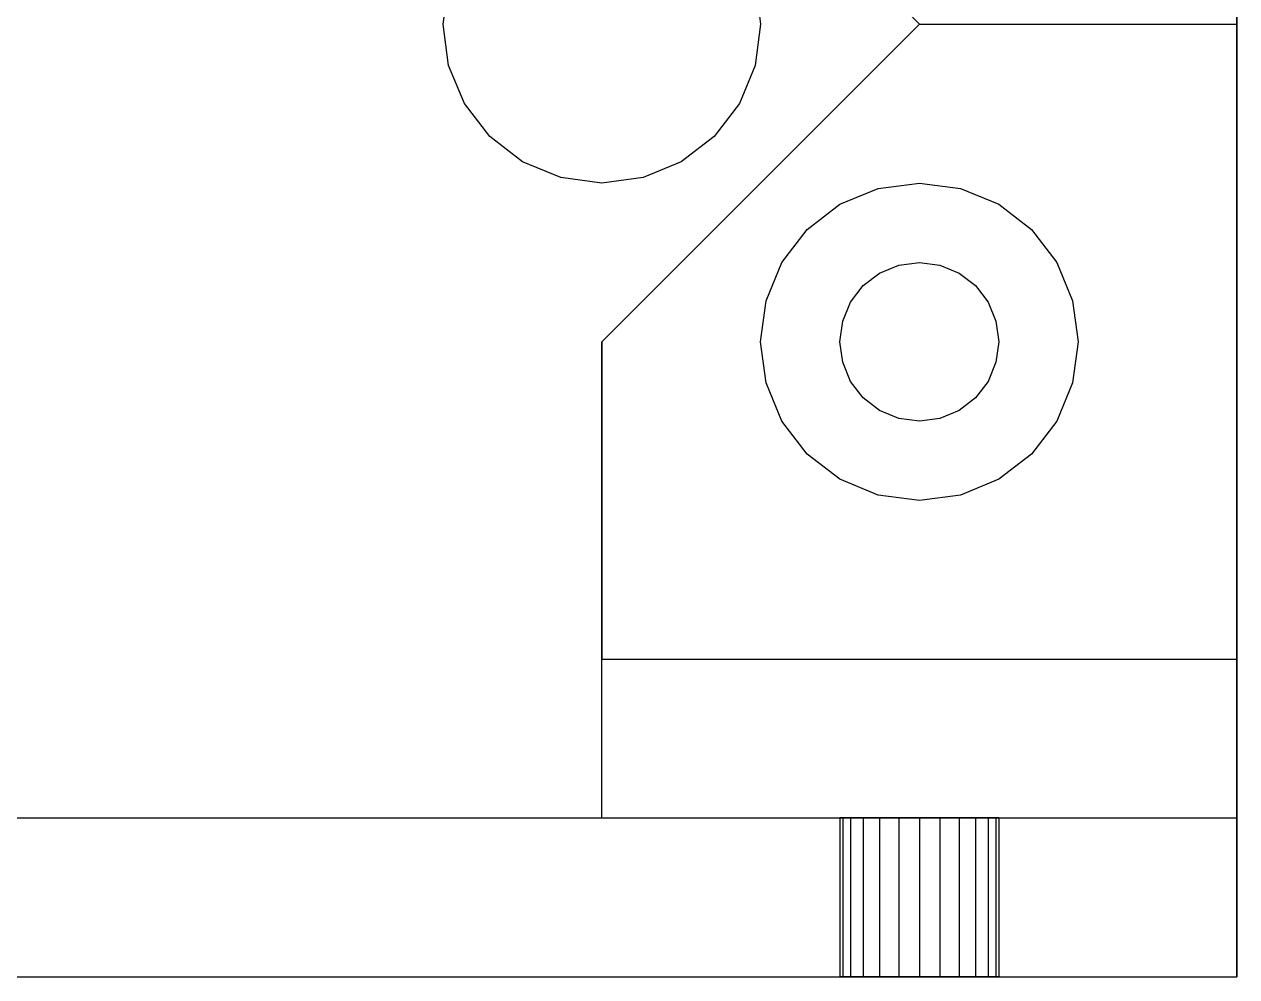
# Model space of a CAD drawing. Header units: metres. Extents: x 0 to 3.5, y -1.5 to 0.
# Drawn here: x 2.545 to 3.5, y -1.5 to -0.75 of the extents above; entities that cross this region are included whole.
import ezdxf

# ---------------------------------------------------------------- set-up
doc = ezdxf.new("R2010")
doc.units = ezdxf.units.M

msp = doc.modelspace()

# ---------------------------------------------------------------- linework, layer by layer
at = {"layer": 'MY3DLAYER'}
for p, q in [((3.5, 0, 1.5), (3.5, -1.5, 1.5)), ((3.5, -1.5), (3.5, 0)), ((3.5, -0.125, 0.125), (3.5, -0.75, 0.125)), ((3.5, -0.25, 0.25), (3.5, -0.75, 0.25)), ((3.25, -0.75, 0.125), (3, -0.5, 0.125)), ((3.25, -0.75, 0.25), (3, -0.5, 0.25)), ((2.875, -0.75, 0.125), (2.87926, -0.71765, 0.125)), ((2.875, -0.75), (2.87926, -0.71765)), ((3.12074, -0.71765, 0.125), (3.125, -0.75, 0.125)), ((3.12074, -0.71765), (3.125, -0.75)), ((2.87926, -0.78235, 0.125), (2.875, -0.75, 0.125)), ((2.87926, -0.78235), (2.875, -0.75)), ((2.875, -0.75), (2.875, -0.75, 0.125)), ((3.25, -0.75, 0.125), (3, -1, 0.125)), ((3.25, -0.75, 0.25), (3, -1, 0.25)), ((3.125, -0.75, 0.125), (3.12074, -0.78235, 0.125)), ((3.125, -0.75), (3.12074, -0.78235)), ((3.125, -0.75), (3.125, -0.75, 0.125)), ((3.25, -0.75, 0.125), (3.5, -0.75, 0.125)), ((3.25, -0.75, 0.25), (3.25, -0.75, 0.125)), ((3.25, -0.75, 0.25), (3.5, -0.75, 0.25)), ((3.5, -0.75, 0.25), (3.5, -0.75, 0.125)), ((3.5, -1.25, 0.25), (3.5, -0.75, 0.25)), ((3.5, -1.375, 1.375), (3.5, -0.75, 1.375)), ((3.5, -0.75, 0.125), (3.5, -1.375, 0.125)), ((2.89175, -0.8125, 0.125), (2.87926, -0.78235, 0.125)), ((2.89175, -0.8125), (2.87926, -0.78235)), ((2.87926, -0.78235), (2.87926, -0.78235, 0.125)), ((3.12074, -0.78235, 0.125), (3.10825, -0.8125, 0.125)), ((3.12074, -0.78235), (3.10825, -0.8125)), ((3.12074, -0.78235), (3.12074, -0.78235, 0.125)), ((2.91161, -0.83839, 0.125), (2.89175, -0.8125, 0.125)), ((2.91161, -0.83839), (2.89175, -0.8125)), ((2.89175, -0.8125), (2.89175, -0.8125, 0.125)), ((3.10825, -0.8125, 0.125), (3.08839, -0.83839, 0.125)), ((3.10825, -0.8125), (3.08839, -0.83839)), ((3.10825, -0.8125), (3.10825, -0.8125, 0.125)), ((2.9375, -0.85825, 0.125), (2.91161, -0.83839, 0.125)), ((2.9375, -0.85825), (2.91161, -0.83839)), ((2.91161, -0.83839), (2.91161, -0.83839, 0.125)), ((3.08839, -0.83839, 0.125), (3.0625, -0.85825, 0.125)), ((3.08839, -0.83839), (3.0625, -0.85825)), ((3.08839, -0.83839), (3.08839, -0.83839, 0.125)), ((2.96765, -0.87074, 0.125), (2.9375, -0.85825, 0.125)), ((2.96765, -0.87074), (2.9375, -0.85825)), ((2.9375, -0.85825), (2.9375, -0.85825, 0.125)), ((3.0625, -0.85825, 0.125), (3.03235, -0.87074, 0.125)), ((3.0625, -0.85825), (3.03235, -0.87074)), ((3.0625, -0.85825), (3.0625, -0.85825, 0.125)), ((3, -0.875, 0.125), (2.96765, -0.87074, 0.125)), ((3, -0.875), (2.96765, -0.87074)), ((2.96765, -0.87074), (2.96765, -0.87074, 0.125)), ((3.03235, -0.87074, 0.125), (3, -0.875, 0.125)), ((3.03235, -0.87074), (3, -0.875)), ((3, -0.875), (3, -0.875, 0.125)), ((3.03235, -0.87074), (3.03235, -0.87074, 0.125)), ((3.21765, -0.87926, 0.125), (3.25, -0.875, 0.125)), ((3.21765, -0.87926, 0.25), (3.25, -0.875, 0.25)), ((3.25, -0.875, 0.125), (3.25, -0.875, 0.25)), ((3.25, -0.875, 0.125), (3.28235, -0.87926, 0.125)), ((3.25, -0.875, 0.25), (3.28235, -0.87926, 0.25)), ((3.1875, -0.89175, 0.125), (3.21765, -0.87926, 0.125)), ((3.1875, -0.89175, 0.25), (3.21765, -0.87926, 0.25)), ((3.21765, -0.87926, 0.125), (3.21765, -0.87926, 0.25)), ((3.28235, -0.87926, 0.125), (3.28235, -0.87926, 0.25)), ((3.28235, -0.87926, 0.125), (3.3125, -0.89175, 0.125)), ((3.28235, -0.87926, 0.25), (3.3125, -0.89175, 0.25)), ((3.16161, -0.91161, 0.125), (3.1875, -0.89175, 0.125)), ((3.16161, -0.91161, 0.25), (3.1875, -0.89175, 0.25)), ((3.1875, -0.89175, 0.125), (3.1875, -0.89175, 0.25)), ((3.3125, -0.89175, 0.125), (3.3125, -0.89175, 0.25)), ((3.3125, -0.89175, 0.125), (3.33839, -0.91161, 0.125)), ((3.3125, -0.89175, 0.25), (3.33839, -0.91161, 0.25)), ((3.14175, -0.9375, 0.125), (3.16161, -0.91161, 0.125)), ((3.14175, -0.9375, 0.25), (3.16161, -0.91161, 0.25)), ((3.16161, -0.91161, 0.125), (3.16161, -0.91161, 0.25)), ((3.33839, -0.91161, 0.125), (3.33839, -0.91161, 0.25)), ((3.33839, -0.91161, 0.125), (3.35825, -0.9375, 0.125)), ((3.33839, -0.91161, 0.25), (3.35825, -0.9375, 0.25)), ((3.12926, -0.96765, 0.125), (3.14175, -0.9375, 0.125)), ((3.12926, -0.96765, 0.25), (3.14175, -0.9375, 0.25)), ((3.14175, -0.9375, 0.125), (3.14175, -0.9375, 0.25)), ((3.21875, -0.94587, 0.125), (3.23382, -0.93963, 0.125)), ((3.21875, -0.94587), (3.23382, -0.93963)), ((3.23382, -0.93963, 0.125), (3.25, -0.9375, 0.125)), ((3.23382, -0.93963), (3.25, -0.9375)), ((3.23382, -0.93963), (3.23382, -0.93963, 0.125)), ((3.25, -0.9375, 0.125), (3.26618, -0.93963, 0.125)), ((3.25, -0.9375), (3.26618, -0.93963)), ((3.25, -0.9375), (3.25, -0.9375, 0.125)), ((3.26618, -0.93963, 0.125), (3.28125, -0.94587, 0.125)), ((3.26618, -0.93963), (3.28125, -0.94587)), ((3.26618, -0.93963), (3.26618, -0.93963, 0.125)), ((3.35825, -0.9375, 0.125), (3.35825, -0.9375, 0.25)), ((3.35825, -0.9375, 0.125), (3.37074, -0.96765, 0.125)), ((3.35825, -0.9375, 0.25), (3.37074, -0.96765, 0.25)), ((3.20581, -0.95581, 0.125), (3.21875, -0.94587, 0.125)), ((3.20581, -0.95581), (3.21875, -0.94587)), ((3.21875, -0.94587), (3.21875, -0.94587, 0.125)), ((3.28125, -0.94587, 0.125), (3.29419, -0.95581, 0.125)), ((3.28125, -0.94587), (3.29419, -0.95581)), ((3.28125, -0.94587), (3.28125, -0.94587, 0.125)), ((3.19587, -0.96875, 0.125), (3.20581, -0.95581, 0.125)), ((3.19587, -0.96875), (3.20581, -0.95581)), ((3.20581, -0.95581), (3.20581, -0.95581, 0.125)), ((3.29419, -0.95581, 0.125), (3.30413, -0.96875, 0.125)), ((3.29419, -0.95581), (3.30413, -0.96875)), ((3.29419, -0.95581), (3.29419, -0.95581, 0.125)), ((3.125, -1, 0.125), (3.12926, -0.96765, 0.125)), ((3.125, -1, 0.25), (3.12926, -0.96765, 0.25)), ((3.12926, -0.96765, 0.125), (3.12926, -0.96765, 0.25)), ((3.18963, -0.98382, 0.125), (3.19587, -0.96875, 0.125)), ((3.18963, -0.98382), (3.19587, -0.96875)), ((3.19587, -0.96875), (3.19587, -0.96875, 0.125)), ((3.30413, -0.96875, 0.125), (3.31037, -0.98382, 0.125)), ((3.30413, -0.96875), (3.31037, -0.98382)), ((3.30413, -0.96875), (3.30413, -0.96875, 0.125)), ((3.37074, -0.96765, 0.125), (3.375, -1, 0.125)), ((3.37074, -0.96765, 0.125), (3.37074, -0.96765, 0.25)), ((3.37074, -0.96765, 0.25), (3.375, -1, 0.25)), ((3.1875, -1, 0.125), (3.18963, -0.98382, 0.125)), ((3.1875, -1), (3.18963, -0.98382)), ((3.18963, -0.98382), (3.18963, -0.98382, 0.125)), ((3.31037, -0.98382, 0.125), (3.3125, -1, 0.125)), ((3.31037, -0.98382), (3.3125, -1)), ((3.31037, -0.98382), (3.31037, -0.98382, 0.125)), ((3, -1.375, 0.125), (3, -1, 0.125)), ((3, -1, 0.25), (3, -1.25, 0.25)), ((3, -1, 0.25), (3, -1, 0.125)), ((3.12926, -1.03235, 0.125), (3.125, -1, 0.125)), ((3.12926, -1.03235, 0.25), (3.125, -1, 0.25)), ((3.125, -1, 0.125), (3.125, -1, 0.25)), ((3.18963, -1.01618, 0.125), (3.1875, -1, 0.125)), ((3.18963, -1.01618), (3.1875, -1)), ((3.1875, -1), (3.1875, -1, 0.125)), ((3.3125, -1, 0.125), (3.31037, -1.01618, 0.125)), ((3.3125, -1), (3.31037, -1.01618)), ((3.3125, -1), (3.3125, -1, 0.125)), ((3.375, -1, 0.125), (3.37074, -1.03235, 0.125)), ((3.375, -1, 0.25), (3.37074, -1.03235, 0.25)), ((3.375, -1, 0.125), (3.375, -1, 0.25)), ((3.19587, -1.03125, 0.125), (3.18963, -1.01618, 0.125)), ((3.19587, -1.03125), (3.18963, -1.01618)), ((3.18963, -1.01618), (3.18963, -1.01618, 0.125)), ((3.31037, -1.01618, 0.125), (3.30413, -1.03125, 0.125)), ((3.31037, -1.01618), (3.30413, -1.03125)), ((3.31037, -1.01618), (3.31037, -1.01618, 0.125)), ((3.20581, -1.04419, 0.125), (3.19587, -1.03125, 0.125)), ((3.20581, -1.04419), (3.19587, -1.03125)), ((3.19587, -1.03125), (3.19587, -1.03125, 0.125)), ((3.30413, -1.03125, 0.125), (3.29419, -1.04419, 0.125)), ((3.30413, -1.03125), (3.29419, -1.04419)), ((3.30413, -1.03125), (3.30413, -1.03125, 0.125)), ((3.14175, -1.0625, 0.125), (3.12926, -1.03235, 0.125)), ((3.14175, -1.0625, 0.25), (3.12926, -1.03235, 0.25)), ((3.12926, -1.03235, 0.125), (3.12926, -1.03235, 0.25)), ((3.37074, -1.03235, 0.125), (3.35825, -1.0625, 0.125)), ((3.37074, -1.03235, 0.25), (3.35825, -1.0625, 0.25)), ((3.37074, -1.03235, 0.125), (3.37074, -1.03235, 0.25)), ((3.21875, -1.05413, 0.125), (3.20581, -1.04419, 0.125)), ((3.21875, -1.05413), (3.20581, -1.04419)), ((3.20581, -1.04419), (3.20581, -1.04419, 0.125)), ((3.29419, -1.04419, 0.125), (3.28125, -1.05413, 0.125)), ((3.29419, -1.04419), (3.28125, -1.05413)), ((3.29419, -1.04419), (3.29419, -1.04419, 0.125)), ((3.23382, -1.06037, 0.125), (3.21875, -1.05413, 0.125)), ((3.23382, -1.06037), (3.21875, -1.05413)), ((3.21875, -1.05413), (3.21875, -1.05413, 0.125)), ((3.28125, -1.05413, 0.125), (3.26618, -1.06037, 0.125)), ((3.28125, -1.05413), (3.26618, -1.06037)), ((3.28125, -1.05413), (3.28125, -1.05413, 0.125)), ((3.16161, -1.08839, 0.125), (3.14175, -1.0625, 0.125)), ((3.16161, -1.08839, 0.25), (3.14175, -1.0625, 0.25)), ((3.14175, -1.0625, 0.125), (3.14175, -1.0625, 0.25)), ((3.25, -1.0625, 0.125), (3.23382, -1.06037, 0.125)), ((3.25, -1.0625), (3.23382, -1.06037)), ((3.23382, -1.06037), (3.23382, -1.06037, 0.125)), ((3.26618, -1.06037, 0.125), (3.25, -1.0625, 0.125)), ((3.26618, -1.06037), (3.25, -1.0625)), ((3.25, -1.0625), (3.25, -1.0625, 0.125)), ((3.26618, -1.06037), (3.26618, -1.06037, 0.125)), ((3.35825, -1.0625, 0.125), (3.33839, -1.08839, 0.125)), ((3.35825, -1.0625, 0.25), (3.33839, -1.08839, 0.25)), ((3.35825, -1.0625, 0.125), (3.35825, -1.0625, 0.25)), ((3.16161, -1.08839, 0.125), (3.16161, -1.08839, 0.25)), ((3.1875, -1.10825, 0.125), (3.16161, -1.08839, 0.125)), ((3.1875, -1.10825, 0.25), (3.16161, -1.08839, 0.25)), ((3.33839, -1.08839, 0.125), (3.3125, -1.10825, 0.125)), ((3.33839, -1.08839, 0.25), (3.3125, -1.10825, 0.25)), ((3.33839, -1.08839, 0.125), (3.33839, -1.08839, 0.25)), ((3.21765, -1.12074, 0.125), (3.1875, -1.10825, 0.125)), ((3.21765, -1.12074, 0.25), (3.1875, -1.10825, 0.25)), ((3.1875, -1.10825, 0.125), (3.1875, -1.10825, 0.25)), ((3.3125, -1.10825, 0.125), (3.28235, -1.12074, 0.125)), ((3.3125, -1.10825, 0.25), (3.28235, -1.12074, 0.25)), ((3.3125, -1.10825, 0.125), (3.3125, -1.10825, 0.25)), ((3.25, -1.125, 0.125), (3.21765, -1.12074, 0.125)), ((3.25, -1.125, 0.25), (3.21765, -1.12074, 0.25)), ((3.21765, -1.12074, 0.125), (3.21765, -1.12074, 0.25)), ((3.28235, -1.12074, 0.125), (3.25, -1.125, 0.125)), ((3.28235, -1.12074, 0.25), (3.25, -1.125, 0.25)), ((3.25, -1.125, 0.125), (3.25, -1.125, 0.25)), ((3.28235, -1.12074, 0.125), (3.28235, -1.12074, 0.25)), ((3, -1.25, 0.75), (3.5, -1.25, 0.75)), ((3, -1.375, 0.75), (3, -1.25, 0.75)), ((3, -1.25, 0.25), (3, -1.25, 0.75)), ((3, -1.25, 0.25), (3.5, -1.25, 0.25)), ((3.5, -1.25, 0.75), (3.5, -1.375, 0.75)), ((3.5, -1.25, 0.25), (3.5, -1.25, 0.75)), ((0, -1.375, 1.375), (3.5, -1.375, 1.375)), ((0.5, -1.375, 0.125), (3, -1.375, 0.125)), ((3, -1.375, 0.125), (3, -1.375, 0.75)), ((3, -1.375, 0.75), (3.25, -1.375, 0.75)), ((3, -1.375, 0.125), (3.5, -1.375, 0.125)), ((3.18963, -1.375, 0.70368), (3.1875, -1.375, 0.6875)), ((3.1875, -1.375, 0.6875), (3.18963, -1.375, 0.67132)), ((3.1875, -1.375, 0.6875), (3.1875, -1.5, 0.6875)), ((3.19587, -1.375, 0.71875), (3.18963, -1.375, 0.70368)), ((3.18963, -1.375, 0.67132), (3.19587, -1.375, 0.65625)), ((3.18963, -1.375, 0.67132), (3.18963, -1.5, 0.67132)), ((3.18963, -1.375, 0.70368), (3.18963, -1.5, 0.70368)), ((3.20581, -1.375, 0.73169), (3.19587, -1.375, 0.71875)), ((3.19587, -1.375, 0.65625), (3.20581, -1.375, 0.64331)), ((3.19587, -1.375, 0.65625), (3.19587, -1.5, 0.65625)), ((3.19587, -1.375, 0.71875), (3.19587, -1.5, 0.71875)), ((3.21875, -1.375, 0.74163), (3.20581, -1.375, 0.73169)), ((3.20581, -1.375, 0.64331), (3.21875, -1.375, 0.63337)), ((3.20581, -1.375, 0.64331), (3.20581, -1.5, 0.64331)), ((3.20581, -1.375, 0.73169), (3.20581, -1.5, 0.73169)), ((3.23382, -1.375, 0.74787), (3.21875, -1.375, 0.74163)), ((3.21875, -1.375, 0.63337), (3.23382, -1.375, 0.62713)), ((3.21875, -1.375, 0.74163), (3.21875, -1.5, 0.74163)), ((3.21875, -1.375, 0.63337), (3.21875, -1.5, 0.63337)), ((3.25, -1.375, 0.75), (3.23382, -1.375, 0.74787)), ((3.23382, -1.375, 0.62713), (3.25, -1.375, 0.625)), ((3.23382, -1.375, 0.74787), (3.23382, -1.5, 0.74787)), ((3.23382, -1.375, 0.62713), (3.23382, -1.5, 0.62713)), ((3.26618, -1.375, 0.74787), (3.25, -1.375, 0.75)), ((3.25, -1.375, 0.625), (3.26618, -1.375, 0.62713)), ((3.25, -1.375, 0.75), (3.25, -1.5, 0.75)), ((3.25, -1.375, 0.625), (3.25, -1.5, 0.625)), ((3.25, -1.375, 0.75), (3.5, -1.375, 0.75)), ((3.28125, -1.375, 0.74163), (3.26618, -1.375, 0.74787)), ((3.26618, -1.375, 0.62713), (3.28125, -1.375, 0.63337)), ((3.26618, -1.375, 0.74787), (3.26618, -1.5, 0.74787)), ((3.26618, -1.375, 0.62713), (3.26618, -1.5, 0.62713)), ((3.29419, -1.375, 0.73169), (3.28125, -1.375, 0.74163)), ((3.28125, -1.375, 0.63337), (3.29419, -1.375, 0.64331)), ((3.28125, -1.375, 0.74163), (3.28125, -1.5, 0.74163)), ((3.28125, -1.375, 0.63337), (3.28125, -1.5, 0.63337)), ((3.30413, -1.375, 0.71875), (3.29419, -1.375, 0.73169)), ((3.29419, -1.375, 0.64331), (3.30413, -1.375, 0.65625)), ((3.29419, -1.375, 0.64331), (3.29419, -1.5, 0.64331)), ((3.29419, -1.375, 0.73169), (3.29419, -1.5, 0.73169)), ((3.31037, -1.375, 0.70368), (3.30413, -1.375, 0.71875)), ((3.30413, -1.375, 0.65625), (3.31037, -1.375, 0.67132)), ((3.30413, -1.375, 0.65625), (3.30413, -1.5, 0.65625)), ((3.30413, -1.375, 0.71875), (3.30413, -1.5, 0.71875)), ((3.3125, -1.375, 0.6875), (3.31037, -1.375, 0.70368)), ((3.31037, -1.375, 0.67132), (3.3125, -1.375, 0.6875)), ((3.31037, -1.375, 0.70368), (3.31037, -1.5, 0.70368)), ((3.31037, -1.375, 0.67132), (3.31037, -1.5, 0.67132)), ((3.3125, -1.375, 0.6875), (3.3125, -1.5, 0.6875)), ((3.5, -1.375, 0.125), (3.5, -1.375, 0.75)), ((3.5, -1.375, 0.75), (3.5, -1.375, 1.375)), ((0, -1.5), (3.5, -1.5)), ((0, -1.5, 1.5), (3.5, -1.5, 1.5)), ((3.1875, -1.5, 0.6875), (3.18963, -1.5, 0.67132)), ((3.18963, -1.5, 0.70368), (3.1875, -1.5, 0.6875)), ((3.18963, -1.5, 0.67132), (3.19587, -1.5, 0.65625)), ((3.19587, -1.5, 0.71875), (3.18963, -1.5, 0.70368)), ((3.19587, -1.5, 0.65625), (3.20581, -1.5, 0.64331)), ((3.20581, -1.5, 0.73169), (3.19587, -1.5, 0.71875)), ((3.21875, -1.5, 0.74163), (3.20581, -1.5, 0.73169)), ((3.20581, -1.5, 0.64331), (3.21875, -1.5, 0.63337)), ((3.23382, -1.5, 0.74787), (3.21875, -1.5, 0.74163)), ((3.21875, -1.5, 0.63337), (3.23382, -1.5, 0.62713)), ((3.23382, -1.5, 0.62713), (3.25, -1.5, 0.625)), ((3.25, -1.5, 0.75), (3.23382, -1.5, 0.74787)), ((3.25, -1.5, 0.625), (3.26618, -1.5, 0.62713)), ((3.26618, -1.5, 0.74787), (3.25, -1.5, 0.75)), ((3.26618, -1.5, 0.62713), (3.28125, -1.5, 0.63337)), ((3.28125, -1.5, 0.74163), (3.26618, -1.5, 0.74787)), ((3.28125, -1.5, 0.63337), (3.29419, -1.5, 0.64331)), ((3.29419, -1.5, 0.73169), (3.28125, -1.5, 0.74163)), ((3.29419, -1.5, 0.64331), (3.30413, -1.5, 0.65625)), ((3.30413, -1.5, 0.71875), (3.29419, -1.5, 0.73169)), ((3.30413, -1.5, 0.65625), (3.31037, -1.5, 0.67132)), ((3.31037, -1.5, 0.70368), (3.30413, -1.5, 0.71875)), ((3.3125, -1.5, 0.6875), (3.31037, -1.5, 0.70368)), ((3.31037, -1.5, 0.67132), (3.3125, -1.5, 0.6875)), ((3.5, -1.5, 1.5), (3.5, -1.5))]:
    msp.add_line(p, q, dxfattribs=at)

doc.saveas('drawing.dxf')
